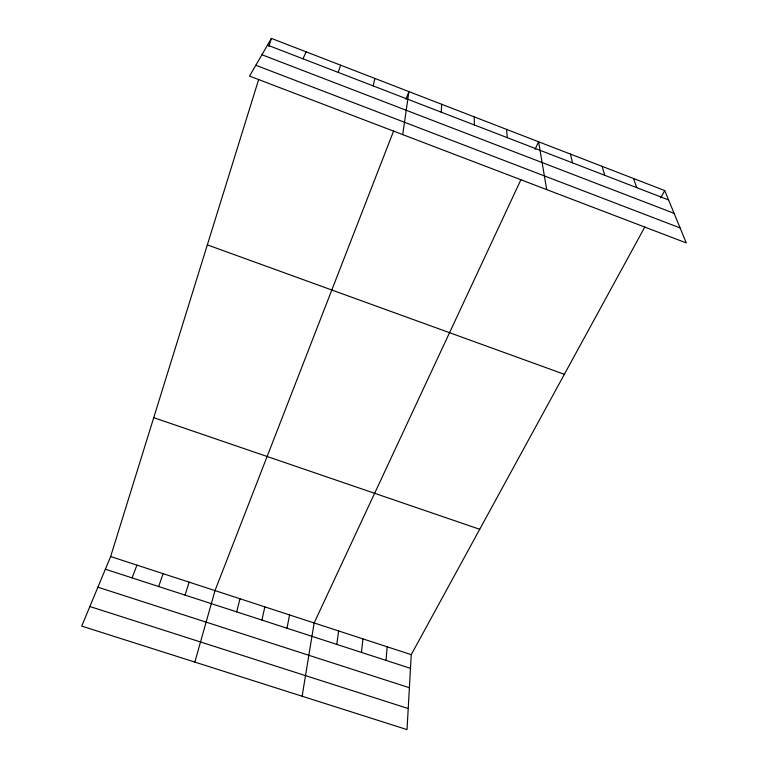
<?xml version="1.0" encoding="UTF-8"?>
<svg xmlns="http://www.w3.org/2000/svg" width="768" height="768" viewBox="0 0 768 768"><rect width="100%" height="100%" fill="white"/><g stroke="black" fill="none" stroke-linecap="round" stroke-linejoin="round"><path stroke-width="1.15" d="M644.794 227.04L411.245 654.653L407.03 729.6L81.715 626.102L110.64 556.541L258.682 79.421M441.226 112.166L441.677 104.275M386.045 660.403L387.158 646.79M361.478 652.416L362.947 638.89M336.787 644.4L338.611 630.95M402.71 134.602L408.912 91.603L405.936 99.264M302.131 696.23L314.15 622.963L520.906 179.712M287.002 628.224L289.565 614.938M261.917 620.074L264.845 606.864M373.123 85.882L374.909 78.451M236.688 611.875L239.99 598.752M194.851 662.093L215.011 590.602L393.619 130.963M268.925 46.378L271.402 38.4L664.714 190.57L686.285 242.928L249.542 76.09L271.402 38.4M185.059 595.104L189.13 582.154M338.189 72.394L340.666 65.194M158.65 586.522L163.114 573.667M132.086 577.891L136.954 565.123M302.986 58.8L306.163 51.85M535.056 149.366L538.598 141.773L546.691 189.61M660.73 197.866L664.714 190.57M89.866 606.518L408.211 708.538M97.901 587.194L409.382 687.725M110.64 556.541L411.245 654.653M105.37 569.213L410.477 668.342M153.734 417.667L479.722 529.286M207.341 244.877L564.355 374.314M255.821 65.261L680.102 227.933M267.514 45.11L668.563 199.93M261.926 54.749L674.093 213.341M633.514 178.493L636.778 187.651M602.093 166.339L604.762 175.296M570.461 154.099L572.515 162.845M506.515 129.36L507.341 137.683M474.211 116.861L474.403 124.973"/></g></svg>
